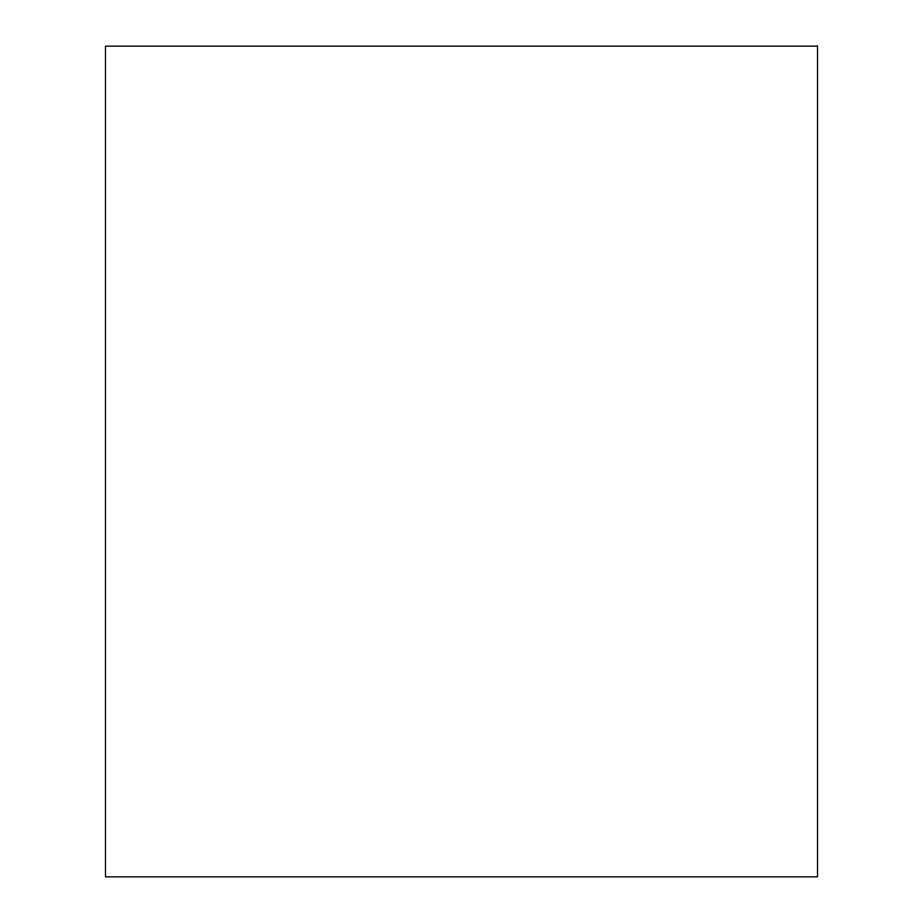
<?xml version="1.0" encoding="UTF-8"?>
<svg xmlns="http://www.w3.org/2000/svg" width="923" height="923" viewBox="0 0 923 923"><rect width="100%" height="100%" fill="white"/><g stroke="black" fill="none" stroke-linecap="round" stroke-linejoin="round"><path stroke-width="1.38" d="M817.513 46.15L105.487 46.15L105.487 876.85L817.513 876.85L817.513 46.15"/></g></svg>
